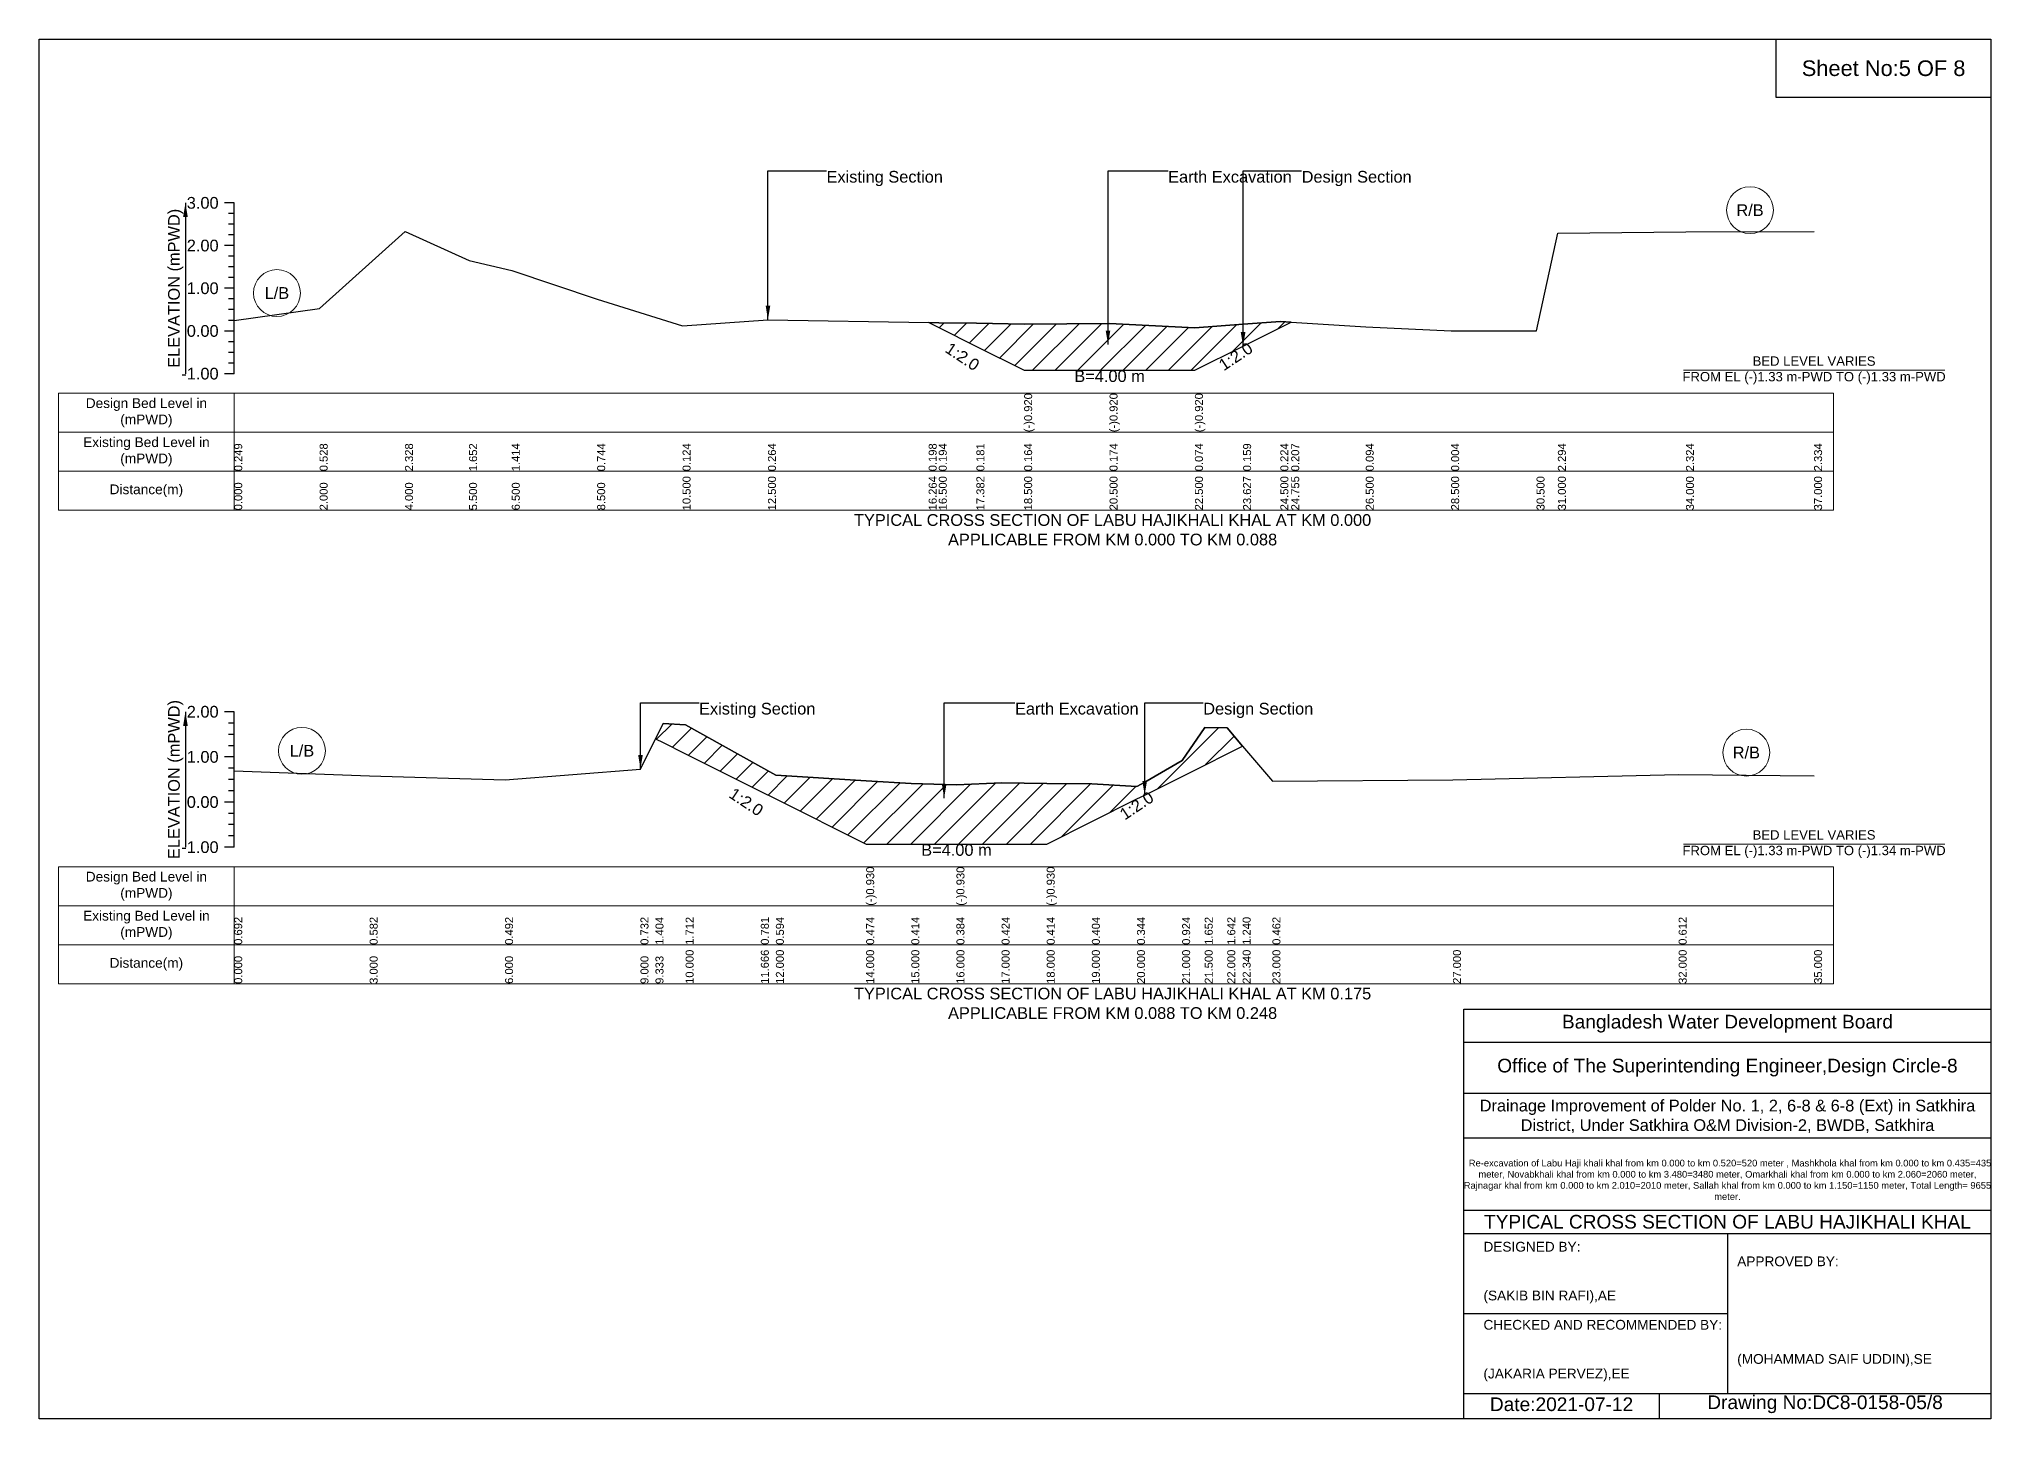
# Model space of a CAD drawing. Header units: inches. Extents: x 91000 to 648000, y -5656 to 141.
# Drawn here: x 140000 to 148000, y -5656 to 0 of the extents above; entities that cross this region are included whole.
import ezdxf

# ---------------------------------------------------------------- set-up
doc = ezdxf.new("R2010")
doc.units = ezdxf.units.IN
doc.header["$LTSCALE"] = 7
doc.header["$MEASUREMENT"] = 0
for name, color, linetype, lineweight in [('Cross section Data Border', 7, 'Continuous', 9), ('Cross Section Labels', 7, 'Continuous', 9), ('Existing_Bed_Level for Xsection', 7, 'Continuous', 25)]:
    doc.layers.add(name, color=color, linetype=linetype, lineweight=lineweight)
doc.styles.get("Standard").update_dxf_attribs({"font": 'arial.ttf'})
doc.dimstyles.get("Standard").update_dxf_attribs({"dimtxt": 0.18, "dimasz": 0.18, "dimexe": 0.18, "dimexo": 0.0625, "dimgap": 0.09, "dimtad": 0, "dimtih": 1, "dimtoh": 1, "dimdec": 4, "dimzin": 0, "dimdsep": 46, "dimtxsty": 'Standard', "dimcen": 0.09, "dimadec": 0, "dimazin": 0, "dimtfac": 1, "dimtdec": 4, "dimtofl": 0, "dimtmove": 0, "dimatfit": 3, "dimfxl": 1, "dimtolj": 1, "dimtzin": 0, "dimarcsym": 0})

msp = doc.modelspace()

# ---------------------------------------------------------------- hatches: boundary and pattern name
at = {"layer": 'Existing_Bed_Level for Xsection'}
h = msp.add_hatch(dxfattribs=at)
h.set_pattern_fill('ANSI31', color=256, scale=525, style=0)
h.paths.add_polyline_path([(143646.2, -1162), (143687.5, -1182.7), (143841.8, -1259.9), (144037.5, -1357.7), (144387.5, -1357.7), (144737.5, -1357.7), (144934.8, -1259), (145087.5, -1182.7), (145132.1, -1160.4), (145087.5, -1157.5), (144934.8, -1169), (144737.5, -1183.8), (144387.5, -1166.2), (144037.5, -1168), (143841.8, -1165.1), (143687.5, -1162.8)])
h = msp.add_hatch(dxfattribs=at)
h.set_pattern_fill('ANSI31', color=256, scale=555, style=0)
h.paths.add_polyline_path([(142526.5, -2867.9), (142557.5, -2883.4), (142650, -2929.7), (142958.3, -3083.8), (143020, -3114.7), (143390, -3299.7), (143575, -3299.7), (143760, -3299.7), (143945, -3299.7), (144130, -3299.7), (144315, -3207.2), (144500, -3114.7), (144531.5, -3098.9), (144685, -3022.2), (144777.5, -2975.9), (144870, -2929.7), (144933, -2898.2), (144870, -2823.9), (144777.5, -2822), (144685, -2956.7), (144531.5, -3045.7), (144500, -3064), (144315, -3052.9), (144130, -3051.1), (143945, -3049.2), (143760, -3056.6), (143575, -3051.1), (143390, -3039.9), (143020, -3017.8), (142958.3, -2983.2), (142650, -2810.9), (142557.5, -2805.4)])

# ---------------------------------------------------------------- linework, layer by layer
for points in [[(140000, 0), (148000, 0), (148000, -5656), (140000, -5656)], [(147120, 0), (148000, 0), (148000, -240), (147120, -240)]]:
    msp.add_lwpolyline(points, close=True)
for points in [[(145840, -5656), (145840, -3976), (148000, -3976)], [(145840, -4112), (148000, -4112)], [(145840, -4320), (148000, -4320)], [(145840, -4504), (148000, -4504)], [(145840, -4800), (148000, -4800)], [(145840, -4896), (148000, -4896)], [(146920, -4896), (146920, -5552)], [(145840, -5224), (146920, -5224)], [(145840, -5552), (148000, -5552)], [(146640, -5552), (146640, -5656)]]:
    msp.add_lwpolyline(points)
at = {"layer": 'Cross section Data Border'}
for points in [[(140080, -1451.7), (147355, -1451.7), (147355, -1931.7), (140080, -1931.7)], [(140080, -3392.6), (147355, -3392.6), (147355, -3872.6), (140080, -3872.6)]]:
    msp.add_lwpolyline(points, close=True, dxfattribs=at)
for points in [[(140800, -1451.7), (140800, -1931.7)], [(140080, -1611.7), (147355, -1611.7)], [(140080, -1771.7), (147355, -1771.7)], [(140800, -3392.6), (140800, -3872.6)], [(140080, -3552.6), (147355, -3552.6)], [(140080, -3712.6), (147355, -3712.6)]]:
    msp.add_lwpolyline(points, dxfattribs=at)
at = {"layer": 'Cross Section Labels'}
for points in [[(146739.2, -1357.7), (147810.8, -1357.7)], [(146739.2, -3299.7), (147810.8, -3299.7)]]:
    msp.add_lwpolyline(points, dxfattribs=at)
for centre in [(147012.5, -701.6), (140975, -1041.2), (141077.5, -2917.3), (146997.5, -2924.7)]:
    msp.add_circle(centre, 96, dxfattribs=at)
at = {"layer": 'Existing_Bed_Level for Xsection'}
for points in [[(140800, -671.7), (140760, -671.7)], [(140800, -715.5), (140776, -715.5)], [(140800, -1371.7), (140800, -1196.7), (140800, -1021.7), (140800, -846.7), (140800, -671.7)], [(140800, -759.2), (140776, -759.2)], [(140800, -1153.1), (141150, -1104.3), (141500, -789.3), (141762.5, -907.6), (141937.5, -949.2), (142287.5, -1066.5), (142637.5, -1175), (142987.5, -1150.5), (143646.2, -1162), (143687.5, -1162.8), (143841.8, -1165.1), (144037.5, -1168), (144037.5, -1168), (144387.5, -1166.2), (144387.5, -1166.2), (144737.5, -1183.8), (144737.5, -1183.8), (144934.8, -1169), (145087.5, -1157.5), (145132.1, -1160.4), (145437.5, -1180.2), (145787.5, -1196), (146137.5, -1196), (146225, -795.2), (146750, -790), (147275, -788.2)], [(140800, -846.7), (140760, -846.7)], [(140800, -803), (140776, -803)], [(140800, -890.5), (140776, -890.5)], [(140800, -934.2), (140776, -934.2)], [(140800, -1021.7), (140760, -1021.7)], [(140800, -978), (140776, -978)], [(140800, -1065.5), (140776, -1065.5)], [(140800, -1109.2), (140776, -1109.2)], [(140800, -1196.7), (140760, -1196.7)], [(140800, -1153), (140776, -1153)], [(140800, -1240.5), (140776, -1240.5)], [(140800, -1284.2), (140776, -1284.2)], [(140800, -1328), (140776, -1328)], [(140800, -1371.7), (140760, -1371.7)], [(140800, -2757.6), (140760, -2757.6)], [(140800, -3312.6), (140800, -3127.6), (140800, -2942.6), (140800, -2757.6)], [(140800, -2803.9), (140776, -2803.9)], [(140800, -2850.1), (140776, -2850.1)], [(140800, -2999.6), (141355, -3020), (141910, -3036.6), (142465, -2992.2), (142526.5, -2867.9), (142557.5, -2805.4), (142650, -2810.9), (142958.3, -2983.2), (143020, -3017.8), (143390, -3039.9), (143390, -3039.9), (143575, -3051.1), (143760, -3056.6), (143760, -3056.6), (143945, -3049.2), (144130, -3051.1), (144130, -3051.1), (144315, -3052.9), (144500, -3064), (144531.5, -3045.7), (144685, -2956.7), (144777.5, -2822), (144870, -2823.9), (144933, -2898.2), (145055, -3042.2), (145795, -3036.6), (146720, -3014.4), (147275, -3020)], [(140800, -2942.6), (140760, -2942.6)], [(140800, -2896.4), (140776, -2896.4)], [(140800, -2988.9), (140776, -2988.9)], [(140800, -3035.1), (140776, -3035.1)], [(140800, -3081.4), (140776, -3081.4)], [(140800, -3127.6), (140760, -3127.6)], [(140800, -3173.9), (140776, -3173.9)], [(140800, -3220.1), (140776, -3220.1)], [(140800, -3266.4), (140776, -3266.4)], [(140800, -3312.6), (140760, -3312.6)]]:
    msp.add_lwpolyline(points, dxfattribs=at)
for points in [[(143646.2, -1162), (143687.5, -1182.7), (143841.8, -1259.9), (144037.5, -1357.7), (144037.5, -1357.7), (144387.5, -1357.7), (144387.5, -1357.7), (144737.5, -1357.7), (144737.5, -1357.7), (144934.8, -1259), (145087.5, -1182.7), (145132.1, -1160.4), (145087.5, -1157.5), (144934.8, -1169), (144737.5, -1183.8), (144737.5, -1183.8), (144387.5, -1166.2), (144387.5, -1166.2), (144037.5, -1168), (144037.5, -1168), (143841.8, -1165.1), (143687.5, -1162.8)], [(142526.5, -2867.9), (142526.5, -2867.9), (142557.5, -2883.4), (142650, -2929.7), (142958.3, -3083.8), (143020, -3114.7), (143390, -3299.7), (143390, -3299.7), (143575, -3299.7), (143760, -3299.7), (143760, -3299.7), (143945, -3299.7), (144130, -3299.7), (144130, -3299.7), (144315, -3207.2), (144500, -3114.7), (144531.5, -3098.9), (144685, -3022.2), (144777.5, -2975.9), (144870, -2929.7), (144933, -2898.2), (144933, -2898.2), (144933, -2898.2), (144870, -2823.9), (144777.5, -2822), (144685, -2956.7), (144531.5, -3045.7), (144500, -3064), (144315, -3052.9), (144130, -3051.1), (144130, -3051.1), (143945, -3049.2), (143760, -3056.6), (143760, -3056.6), (143575, -3051.1), (143390, -3039.9), (143390, -3039.9), (143020, -3017.8), (142958.3, -2983.2), (142650, -2810.9), (142557.5, -2805.4), (142526.5, -2867.9)]]:
    msp.add_lwpolyline(points, close=True, dxfattribs=at)

# ---------------------------------------------------------------- texts
at = {"attachment_point": 5}
for s, insert, char_height in [('Sheet No:5 OF 8', (147560, -120), 64), ('Bangladesh Water Development Board', (146920, -4036), 56), ('Office of The Superintending Engineer,Design Circle-8', (146920, -4216), 56)]:
    msp.add_mtext(s, dxfattribs=dict(at, insert=insert, char_height=char_height))
for s, insert, char_height, width, attachment_point in [('Drainage Improvement of Polder No. 1, 2, 6-8 & 6-8 (Ext) in Satkhira District, Under Satkhira O&M Division-2, BWDB, Satkhira', (146920, -4416), 48, 2240, 5), ('  Re-excavation of Labu Haji khali khal from km 0.000 to km 0.520=520 meter , Mashkhola khal from km 0.000 to km 0.435=435 meter, Novabkhali khal from km 0.000 to km 3.480=3480 meter, Omarkhali khal from km 0.000 to km 2.060=2060 meter, Rajnagar khal from km 0.000 to km 2.010=2010 meter, Sallah khal from km 0.000 to km 1.150=1150 meter, Total Length= 9655 meter. ', (146920, -4676), 27.4148, 2160, 5), ('TYPICAL CROSS SECTION OF LABU HAJIKHALI KHAL', (146920, -4848), 56, 2240, 5), ('DESIGNED BY:^J^J^J(SAKIB BIN RAFI),AE', (145920, -5056), 40, 1120, 4), ('APPROVED BY:^J^J^J^J^J^J(MOHAMMAD SAIF UDDIN),SE', (146960, -5216), 40, 1120, 4), ('CHECKED AND RECOMMENDED BY:^J^J^J(JAKARIA PERVEZ),EE', (145920, -5376), 40, 1120, 4), ('Date:2021-07-12', (146240, -5596), 56, 1120, 5), ('Drawing No:DC8-0158-05/8', (147320, -5596), 56, 1760, 5)]:
    msp.add_mtext(s, dxfattribs=dict(insert=insert, char_height=char_height, width=width, attachment_point=attachment_point))
at = {"layer": 'Cross section Data Border', "char_height": 40, "width": 640, "attachment_point": 5}
for s, insert in [('Design Bed Level in (mPWD)', (140440, -1531.7)), ('Existing Bed Level in (mPWD)', (140440, -1691.7)), ('Distance(m)', (140440, -1851.7)), ('Design Bed Level in (mPWD)', (140440, -3472.6)), ('Existing Bed Level in (mPWD)', (140440, -3632.6)), ('Distance(m)', (140440, -3792.6))]:
    msp.add_mtext(s, dxfattribs=dict(at, insert=insert))
at = {"layer": 'Cross Section Labels'}
for s, insert, char_height, attachment_point in [('Existing Section', (143227.5, -540.5), 48, 1), ('Earth Excavation', (144627.5, -540.5), 48, 1), ('Design Section', (145174.8, -540.5), 48, 1), ('R/B', (147012.5, -701.6), 48, 5), ('L/B', (140975, -1041.2), 48, 5), ('B=4.00 m', (144387.5, -1357.7), 48, 2), ('BED LEVEL VARIES ^JFROM EL (-)1.33 m-PWD TO (-)1.33 m-PWD', (147275, -1357.7), 38.4, 5), ('TYPICAL CROSS SECTION OF LABU HAJIKHALI KHAL AT KM 0.000^JAPPLICABLE FROM KM 0.000 TO KM 0.088', (144400, -2011.7), 48, 5), ('Existing Section', (142705, -2720.6), 48, 1), ('Earth Excavation', (144000, -2720.6), 48, 1), ('Design Section', (144771.5, -2720.6), 48, 1), ('L/B', (141077.5, -2917.3), 48, 5), ('R/B', (146997.5, -2924.7), 48, 5), ('BED LEVEL VARIES ^JFROM EL (-)1.33 m-PWD TO (-)1.34 m-PWD', (147275, -3299.7), 38.4, 5), ('B=4.00 m', (143760, -3299.7), 48, 2), ('TYPICAL CROSS SECTION OF LABU HAJIKHALI KHAL AT KM 0.175^JAPPLICABLE FROM KM 0.088 TO KM 0.248', (144400, -3952.6), 48, 5)]:
    msp.add_mtext(s, dxfattribs=dict(at, insert=insert, char_height=char_height, attachment_point=attachment_point))
at = {"layer": 'Cross Section Labels', "char_height": 48, "attachment_point": 2}
for insert, rotation in [((143798.1, -1281.7), 326.30993), ((144891.1, -1280.9), 33.69007), ((142912, -3106.9), 326.30993), ((144485.2, -3122.1), 33.69007)]:
    msp.add_mtext('1:2.0', dxfattribs=dict(at, insert=insert, rotation=rotation))
at = {"layer": 'Existing_Bed_Level for Xsection', "rotation": 90}
for s, insert, char_height, attachment_point in [('ELEVATION (mPWD)', (140560, -1021.7), 48, 5), ('(-)0.920', (144037.5, -1611.7), 32.8, 1), ('(-)0.920', (144387.5, -1611.7), 32.8, 1), ('(-)0.920', (144737.5, -1611.7), 32.8, 1), ('0.249', (140800, -1771.7), 32.8, 1), ('0.528', (141150, -1771.7), 32.8, 1), ('2.328', (141500, -1771.7), 32.8, 1), ('1.652', (141762.5, -1771.7), 32.8, 1), ('1.414', (141937.5, -1771.7), 32.8, 1), ('0.744', (142287.5, -1771.7), 32.8, 1), ('0.124', (142637.5, -1771.7), 32.8, 1), ('0.264', (142987.5, -1771.7), 32.8, 1), ('0.198', (143646.2, -1771.7), 32.8, 1), ('0.194', (143687.5, -1771.7), 32.8, 1), ('0.181', (143841.8, -1771.7), 32.8, 1), ('0.164', (144037.5, -1771.7), 32.8, 1), ('0.174', (144387.5, -1771.7), 32.8, 1), ('0.074', (144737.5, -1771.7), 32.8, 1), ('0.159', (144934.8, -1771.7), 32.8, 1), ('0.224', (145087.5, -1771.7), 32.8, 1), ('0.207', (145132.1, -1771.7), 32.8, 1), ('0.094', (145437.5, -1771.7), 32.8, 1), ('0.004', (145787.5, -1771.7), 32.8, 1), ('2.294', (146225, -1771.7), 32.8, 1), ('2.324', (146750, -1771.7), 32.8, 1), ('2.334', (147275, -1771.7), 32.8, 1), ('0.000', (140800, -1931.7), 32.8, 1), ('2.000', (141150, -1931.7), 32.8, 1), ('4.000', (141500, -1931.7), 32.8, 1), ('5.500', (141762.5, -1931.7), 32.8, 1), ('6.500', (141937.5, -1931.7), 32.8, 1), ('8.500', (142287.5, -1931.7), 32.8, 1), ('10.500', (142637.5, -1931.7), 32.8, 1), ('12.500', (142987.5, -1931.7), 32.8, 1), ('16.264', (143646.2, -1931.7), 32.8, 1), ('16.500', (143687.5, -1931.7), 32.8, 1), ('17.382', (143841.8, -1931.7), 32.8, 1), ('18.500', (144037.5, -1931.7), 32.8, 1), ('20.500', (144387.5, -1931.7), 32.8, 1), ('22.500', (144737.5, -1931.7), 32.8, 1), ('23.627', (144934.8, -1931.7), 32.8, 1), ('24.500', (145087.5, -1931.7), 32.8, 1), ('24.755', (145132.1, -1931.7), 32.8, 1), ('26.500', (145437.5, -1931.7), 32.8, 1), ('28.500', (145787.5, -1931.7), 32.8, 1), ('30.500', (146137.5, -1931.7), 32.8, 1), ('31.000', (146225, -1931.7), 32.8, 1), ('34.000', (146750, -1931.7), 32.8, 1), ('37.000', (147275, -1931.7), 32.8, 1), ('ELEVATION (mPWD)', (140560, -3035.1), 48, 5), ('(-)0.930', (143390, -3552.6), 32.8, 1), ('(-)0.930', (143760, -3552.6), 32.8, 1), ('(-)0.930', (144130, -3552.6), 32.8, 1), ('1.404', (142526.5, -3712.6), 32.8, 1), ('0.594', (143020, -3712.6), 32.8, 1), ('0.474', (143390, -3712.6), 32.8, 1), ('0.414', (143575, -3712.6), 32.8, 1), ('0.384', (143760, -3712.6), 32.8, 1), ('0.424', (143945, -3712.6), 32.8, 1), ('0.414', (144130, -3712.6), 32.8, 1), ('0.404', (144315, -3712.6), 32.8, 1), ('0.344', (144500, -3712.6), 32.8, 1), ('0.924', (144685, -3712.6), 32.8, 1), ('1.240', (144933, -3712.6), 32.8, 1), ('0.692', (140800, -3712.6), 32.8, 1), ('0.582', (141355, -3712.6), 32.8, 1), ('0.492', (141910, -3712.6), 32.8, 1), ('0.732', (142465, -3712.6), 32.8, 1), ('1.712', (142650, -3712.6), 32.8, 1), ('0.781', (142958.3, -3712.6), 32.8, 1), ('1.652', (144777.5, -3712.6), 32.8, 1), ('1.642', (144870, -3712.6), 32.8, 1), ('0.462', (145055, -3712.6), 32.8, 1), ('0.612', (146720, -3712.6), 32.8, 1), ('0.000', (140800, -3872.6), 32.8, 1), ('3.000', (141355, -3872.6), 32.8, 1), ('6.000', (141910, -3872.6), 32.8, 1), ('9.000', (142465, -3872.6), 32.8, 1), ('10.000', (142650, -3872.6), 32.8, 1), ('11.666', (142958.3, -3872.6), 32.8, 1), ('12.000', (143020, -3872.6), 32.8, 1), ('14.000', (143390, -3872.6), 32.8, 1), ('15.000', (143575, -3872.6), 32.8, 1), ('16.000', (143760, -3872.6), 32.8, 1), ('17.000', (143945, -3872.6), 32.8, 1), ('18.000', (144130, -3872.6), 32.8, 1), ('19.000', (144315, -3872.6), 32.8, 1), ('20.000', (144500, -3872.6), 32.8, 1), ('21.000', (144685, -3872.6), 32.8, 1), ('21.500', (144777.5, -3872.6), 32.8, 1), ('22.000', (144870, -3872.6), 32.8, 1), ('22.340', (144933, -3872.6), 32.8, 1), ('23.000', (145055, -3872.6), 32.8, 1), ('27.000', (145795, -3872.6), 32.8, 1), ('32.000', (146720, -3872.6), 32.8, 1), ('35.000', (147275, -3872.6), 32.8, 1), ('9.333', (142526.5, -3872.6), 32.8, 1)]:
    msp.add_mtext(s, dxfattribs=dict(at, insert=insert, char_height=char_height, attachment_point=attachment_point))
at = {"layer": 'Existing_Bed_Level for Xsection', "char_height": 48, "attachment_point": 6}
for s, insert in [('3.00', (140736, -671.7)), ('2.00', (140736, -846.7)), ('1.00', (140736, -1021.7)), ('0.00', (140736, -1196.7)), ('-1.00', (140736, -1371.7)), ('2.00', (140736, -2757.6)), ('1.00', (140736, -2942.6)), ('0.00', (140736, -3127.6)), ('-1.00', (140736, -3312.6))]:
    msp.add_mtext(s, dxfattribs=dict(at, insert=insert))

# ---------------------------------------------------------------- leaders
at = {"layer": 'Cross Section Labels', "annotation_type": 0, "has_hookline": 1, "hookline_direction": 0}
for points, text_width in [([(142987.5, -1150.5), (142987.5, -540.5), (143227.4, -540.5)], 467.2), ([(144381.2, -1252.3), (144381.2, -540.5), (144627.4, -540.5)], 497), ([(144934.8, -1259), (144934.8, -540.5), (145174.7, -540.5)], 441.2), ([(142465, -2992.2), (142465, -2720.6), (142704.9, -2720.6)], 467.2), ([(143709.7, -3111.1), (143709.7, -2720.6), (143999.9, -2720.6)], 497), ([(144531.5, -3098.9), (144531.5, -2720.6), (144771.4, -2720.6)], 441.2)]:
    msp.add_leader(points, dimstyle='Standard', override={"dimasz": 57.6}, dxfattribs=dict(at, text_width=text_width))
at = {"layer": 'Existing_Bed_Level for Xsection'}
for points in [[(140600, -671.7), (140600, -1371.7)], [(140600, -2757.6), (140600, -3312.6)]]:
    msp.add_leader(points, dimstyle='Standard', override={"dimasz": 57.6}, dxfattribs=at)

doc.saveas('drawing.dxf')
